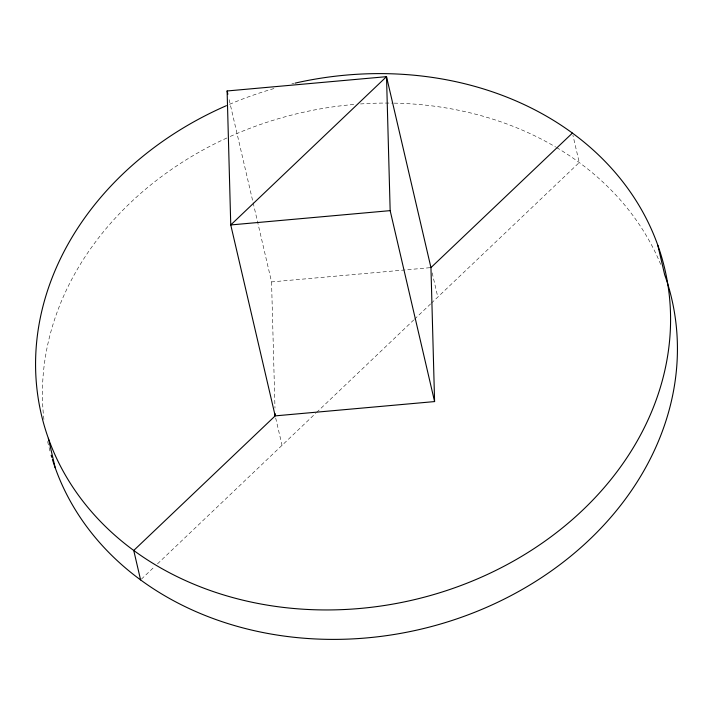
<?xml version="1.0" encoding="UTF-8"?>
<svg xmlns="http://www.w3.org/2000/svg" width="713" height="713" viewBox="0 0 713 713"><rect width="100%" height="100%" fill="white"/><g stroke="black" fill="none" stroke-linecap="round" stroke-linejoin="round"><path stroke-width="0.53" stroke-dasharray="3.56 2.67" d="M431.383 303.168L579.259 162.537L572.895 135.194M141.397 579.152L154.258 566.915M157.475 563.858L315.77 413.228M316.572 412.462L413.718 319.985M414.52 319.219L430.581 303.934M253.124 202.715L271.555 281.911L430.955 267.607M432.176 272.865L437.809 297.054M229.14 99.651L252.874 201.627M275.681 417.978L282.045 445.331M271.555 281.911L274.977 408.13M229.515 104.33A320.101 265.067 -13.1 0 1 275.601 88.082M291.84 83.884A320.101 265.067 -13.1 0 1 294.032 83.368M49.963 450.981A320.101 265.067 -13.1 0 1 47.361 440.242M43.921 419.485A320.101 265.067 -13.1 0 1 229.221 136.905M230.237 136.45A320.101 265.067 -13.1 0 1 354.905 104.383M360.484 103.955A320.101 265.067 -13.1 0 1 393.059 103.118M394.182 103.135A320.101 265.067 -13.1 0 1 555.623 146.985M556.577 147.555A320.101 265.067 -13.1 0 1 661.138 265.477"/><path stroke-width="1.07" d="M140.595 579.91L133.741 550.463L275.191 415.875L434.591 401.579L430.955 267.607L572.405 133.09M275.129 413.665L275.191 415.875L230.754 224.943L227.117 90.97L386.517 76.665L430.955 267.607M390.163 210.638L230.754 224.943L386.517 76.665L390.163 210.638L434.591 401.579M657.805 245.254L664.659 274.701A320.101 265.067 -13.1 0 1 444.039 622.975A320.101 265.067 -13.1 0 1 52.414 459.439M227.117 90.97L227.875 94.223M48.341 438.299L55.195 467.746M295.129 83.118A320.101 265.067 -13.1 0 1 659.543 390.02A320.101 265.067 -13.1 0 1 145.505 558.635A320.101 265.067 -13.1 0 1 226.44 105.649M51.773 457.345A320.101 265.067 -13.1 0 1 51.149 455.233"/></g></svg>
